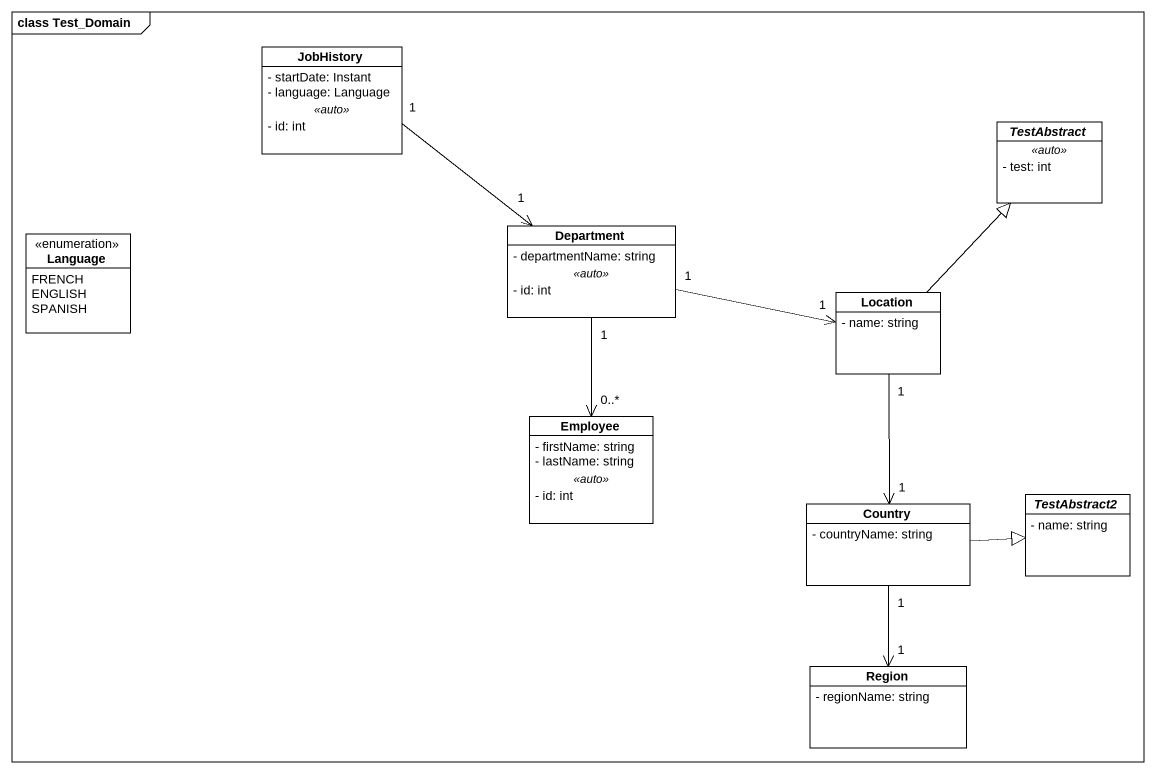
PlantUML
@startuml
mainframe class Test_Domain
hide circle
hide empty members
skinparam classAttributeIconSize 0
class JobHistory {
  - startDate: Instant
  - language: Language
  .. <<auto>> ..
  - id: int
}
abstract class TestAbstract {
  .. <<auto>> ..
  - test: int
}
enum Language {
  FRENCH
  ENGLISH
  SPANISH
}
class Department {
  - departmentName: string
  .. <<auto>> ..
  - id: int
}
class Location {
  - name: string
}
class Employee {
  - firstName: string
  - lastName: string
  .. <<auto>> ..
  - id: int
}
class Country {
  - countryName: string
}
abstract class TestAbstract2 {
  - name: string
}
class Region {
  - regionName: string
}
JobHistory "1" --> "1" Department
Department "1" -right-> "1" Location
Department "1" --> "0..*" Employee
Location -up-|> TestAbstract
Location "1" --> "1" Country
Country -right-|> TestAbstract2
Country "1" --> "1" Region
@enduml
